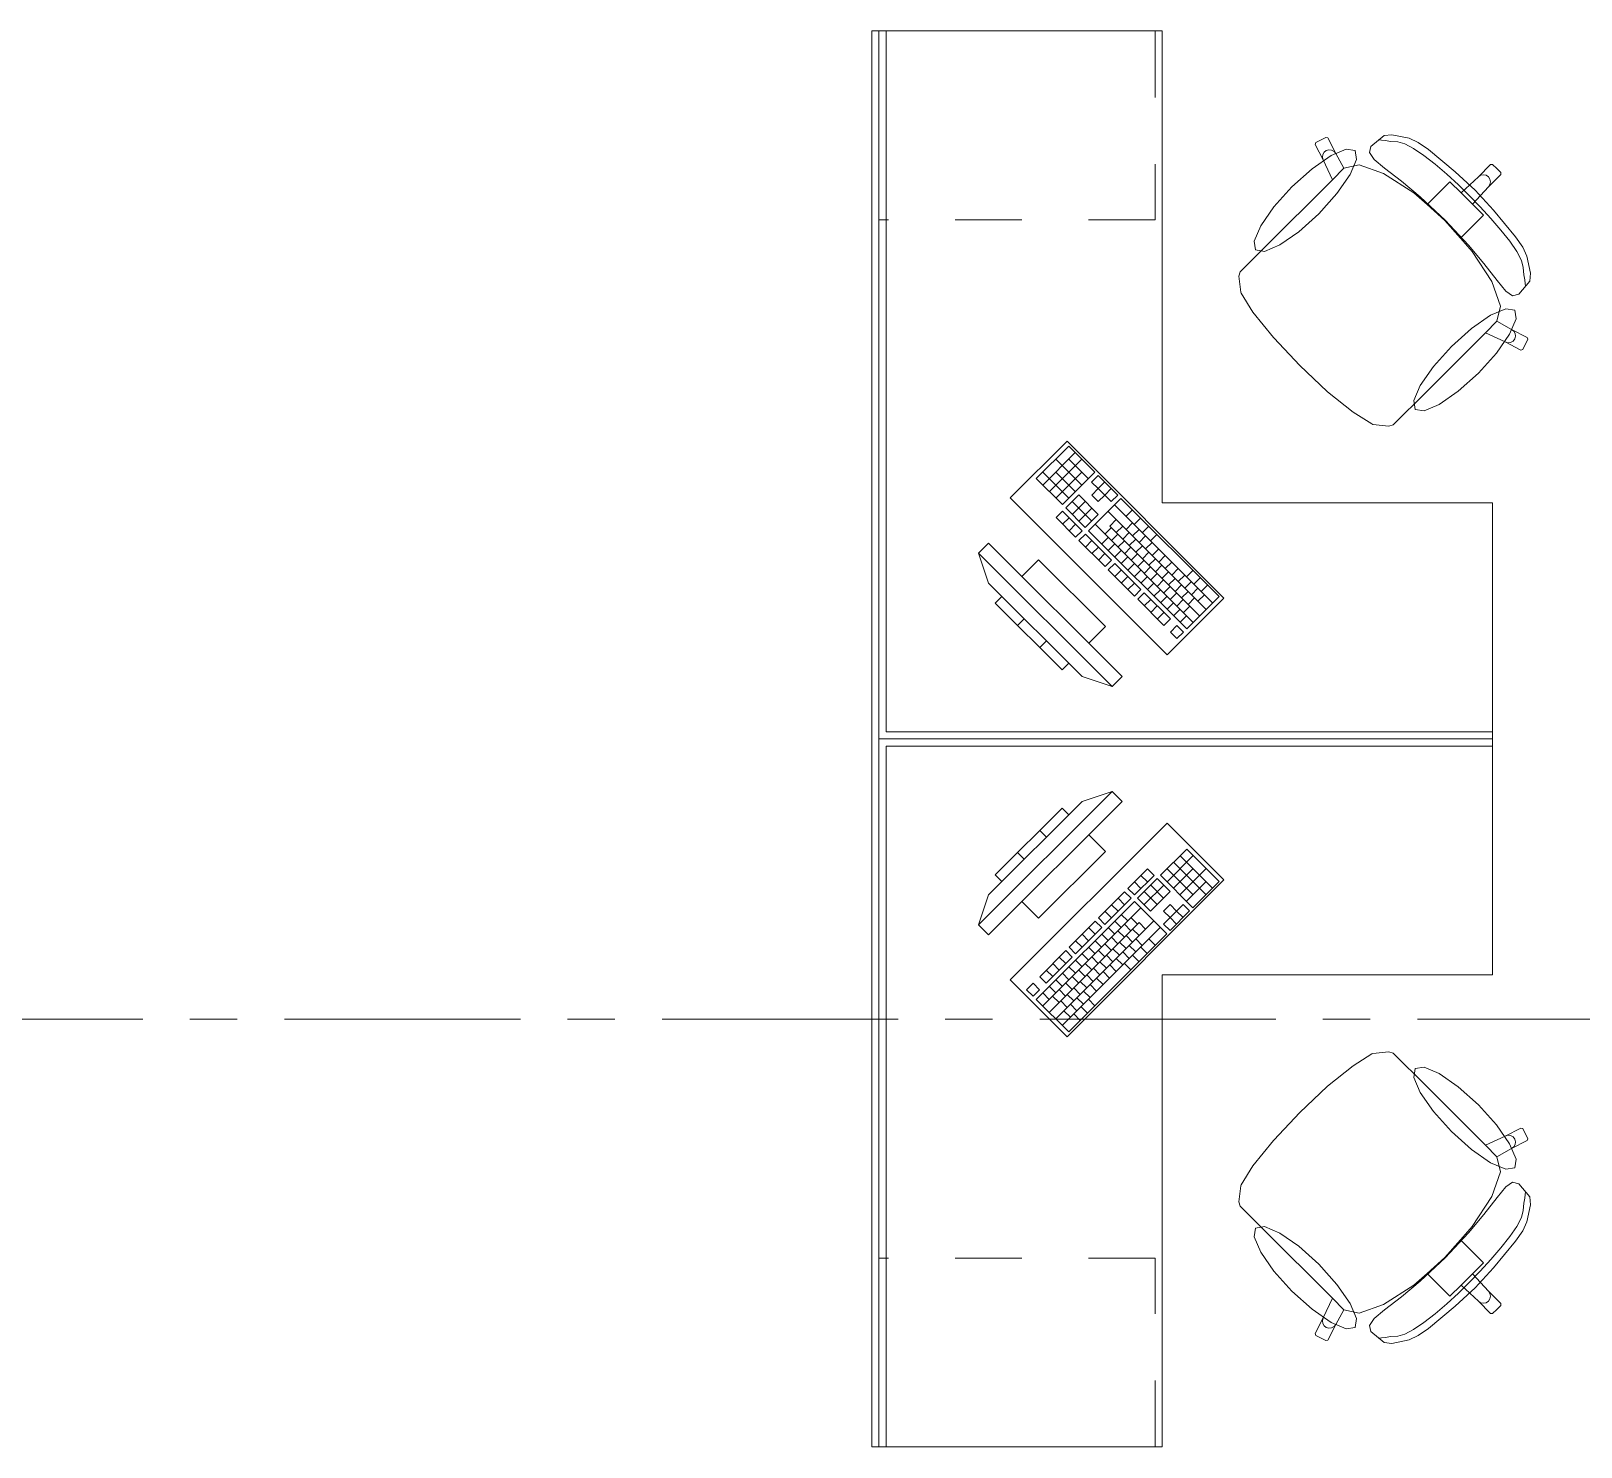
# Model space of a CAD drawing. Header units: inches. Extents: x -38 to 5698, y -33 to 92.
# Drawn here: x 119.03 to 122.313, y 33.5 to 36.5 of the extents above; entities that cross this region are included whole.
import ezdxf

# ---------------------------------------------------------------- set-up
doc = ezdxf.new("R2010")
doc.units = ezdxf.units.IN
doc.header["$MEASUREMENT"] = 0
doc.linetypes.add('Punto & Raya', pattern=[0.65, 0.5, -0.075, 0, -0.075])
doc.linetypes.add('Rayas', pattern=[0.282222, 0.141111, -0.141111])
doc.layers.add('Interior - Mobiliario', color=7, linetype='Continuous')
doc.layers.add('Marcador - Secciones', color=251, linetype='Continuous')

msp = doc.modelspace()

# ---------------------------------------------------------------- linework, layer by layer
at = {"layer": 'Interior - Mobiliario', "color": 175, "linetype": 'Continuous', "lineweight": 13}
for p, q in [((120.811, 36.5), (120.841, 36.5)), ((120.811, 35.015), (120.811, 36.5)), ((120.841, 36.5), (120.841, 35.015)), ((121.7501, 36.2598), (121.7514, 36.2638)), ((121.7671, 36.2267), (121.7501, 36.2598)), ((121.7514, 36.2638), (121.7728, 36.2746)), ((121.7728, 36.2746), (121.7768, 36.2733)), ((121.7736, 36.2468), (121.7792, 36.2484)), ((121.7768, 36.2733), (121.7938, 36.2402)), ((121.7792, 36.2484), (121.785, 36.2477)), ((121.8648, 36.2424), (121.8682, 36.2553)), ((121.8682, 36.2553), (121.896, 36.2785)), ((121.8908, 36.2688), (121.8863, 36.2696)), ((121.8988, 36.268), (121.8908, 36.2688)), ((121.896, 36.2785), (121.9128, 36.2803)), ((121.9096, 36.266), (121.8988, 36.268)), ((121.925, 36.2648), (121.9096, 36.266)), ((121.9128, 36.2803), (121.9489, 36.2726)), ((121.9397, 36.2609), (121.925, 36.2648)), ((121.9585, 36.251), (121.9397, 36.2609)), ((121.9489, 36.2726), (121.9682, 36.2636)), ((121.9804, 36.2361), (121.9585, 36.251)), ((121.9682, 36.2636), (121.9899, 36.2487)), ((121.9899, 36.2487), (122.0466, 36.2019)), ((121.7655, 36.2323), (121.7661, 36.2381)), ((121.7671, 36.2267), (121.7655, 36.2323)), ((121.7661, 36.2381), (121.769, 36.2432)), ((121.7867, 36.1849), (121.7671, 36.2267)), ((121.769, 36.2432), (121.7736, 36.2468)), ((121.785, 36.2477), (121.7902, 36.2448)), ((121.7902, 36.2448), (121.7938, 36.2402)), ((121.7938, 36.2402), (121.8111, 36.2092)), ((121.8111, 36.2092), (121.8431, 36.2166)), ((121.8431, 36.2166), (121.895, 36.1983)), ((121.8748, 36.228), (121.8648, 36.2424)), ((121.8971, 36.2094), (121.8748, 36.228)), ((122.0042, 36.2175), (121.9804, 36.2361)), ((122.0289, 36.1964), (122.0042, 36.2175)), ((122.0957, 36.191), (122.1218, 36.2171)), ((122.1218, 36.2171), (122.126, 36.2171)), ((122.126, 36.2171), (122.1346, 36.2086)), ((121.6388, 36.037), (121.7867, 36.1849)), ((121.8109, 36.2091), (121.7867, 36.1849)), ((121.8109, 36.2091), (121.8111, 36.2092)), ((121.895, 36.1983), (121.9589, 36.1569)), ((121.9332, 36.1815), (121.8971, 36.2094)), ((122.0536, 36.1738), (122.0289, 36.1964)), ((122.0466, 36.2019), (122.0888, 36.1628)), ((122.0592, 36.157), (122.0957, 36.191)), ((122.0957, 36.191), (122.1006, 36.1943)), ((122.1006, 36.1943), (122.1063, 36.1954)), ((122.1063, 36.1954), (122.1121, 36.1942)), ((122.1121, 36.1942), (122.1169, 36.1909)), ((122.1202, 36.186), (122.1169, 36.1909)), ((122.117, 36.1697), (122.1431, 36.1958)), ((122.1214, 36.1803), (122.1202, 36.186)), ((122.1431, 36.2), (122.1346, 36.2086)), ((122.1431, 36.1958), (122.1431, 36.2)), ((121.9726, 36.1488), (121.9332, 36.1815)), ((121.9589, 36.1569), (121.987, 36.1322)), ((121.987, 36.1322), (122.0144, 36.1595)), ((122.0144, 36.1595), (122.0355, 36.1807)), ((122.0355, 36.1807), (122.0592, 36.157)), ((122.077, 36.151), (122.0536, 36.1738)), ((122.0592, 36.157), (122.0711, 36.1451)), ((122.077, 36.151), (122.0998, 36.1276)), ((122.0831, 36.1332), (122.117, 36.1697)), ((122.1279, 36.1206), (122.0888, 36.1628)), ((122.117, 36.1697), (122.1203, 36.1745)), ((122.1203, 36.1745), (122.1214, 36.1803)), ((122.0253, 36.0993), (121.9726, 36.1488)), ((121.987, 36.1322), (122.0249, 36.0988)), ((122.0831, 36.1332), (122.0711, 36.1451)), ((122.1067, 36.1095), (122.0831, 36.1332)), ((122.0998, 36.1276), (122.1224, 36.1029)), ((122.1747, 36.0639), (122.1279, 36.1206)), ((122.0582, 36.061), (122.0249, 36.0988)), ((122.0253, 36.0993), (122.0748, 36.0465)), ((122.0582, 36.061), (122.0855, 36.0884)), ((122.0855, 36.0884), (122.1067, 36.1095)), ((122.1224, 36.1029), (122.1436, 36.0782)), ((122.0829, 36.0328), (122.0582, 36.061)), ((122.1436, 36.0782), (122.1621, 36.0544)), ((122.1621, 36.0544), (122.177, 36.0325)), ((122.1896, 36.0422), (122.1747, 36.0639)), ((121.6133, 36.0115), (121.6388, 36.037)), ((122.0748, 36.0465), (122.1075, 36.0072)), ((122.1243, 35.969), (122.0829, 36.0328)), ((122.177, 36.0325), (122.187, 36.0137)), ((122.1986, 36.0229), (122.1896, 36.0422)), ((122.2064, 35.9868), (122.1986, 36.0229)), ((121.5885, 35.9803), (121.5914, 35.9896)), ((121.5914, 35.9896), (121.6133, 36.0115)), ((122.1075, 36.0072), (122.1354, 35.9711)), ((122.187, 36.0137), (122.1909, 35.9989)), ((122.1909, 35.9989), (122.192, 35.9835)), ((122.2045, 35.97), (122.2064, 35.9868)), ((121.5925, 35.9464), (121.5885, 35.9803)), ((122.1426, 35.9171), (122.1243, 35.969)), ((122.1354, 35.9711), (122.154, 35.9488)), ((122.1813, 35.9422), (122.2045, 35.97)), ((122.192, 35.9835), (122.1941, 35.9728)), ((122.1941, 35.9728), (122.1948, 35.9647)), ((122.1948, 35.9647), (122.1956, 35.9602)), ((121.5934, 35.9442), (121.5925, 35.9464)), ((121.6183, 35.9042), (121.5934, 35.9442)), ((122.154, 35.9488), (122.1684, 35.9388)), ((122.1684, 35.9388), (122.1813, 35.9422)), ((121.6619, 35.8505), (121.6183, 35.9042)), ((122.1352, 35.8851), (122.1426, 35.9171)), ((121.9631, 35.7128), (122.1109, 35.8607)), ((122.1351, 35.8849), (122.1109, 35.8607)), ((122.1109, 35.8607), (122.1527, 35.8411)), ((122.1351, 35.8849), (122.1352, 35.8851)), ((122.1662, 35.8678), (122.1352, 35.8851)), ((122.1708, 35.8641), (122.1662, 35.8678)), ((122.1993, 35.8508), (122.1662, 35.8678)), ((122.1737, 35.859), (122.1708, 35.8641)), ((122.1744, 35.8532), (122.1737, 35.859)), ((121.6625, 35.8497), (121.6619, 35.8505)), ((121.7174, 35.7914), (121.6625, 35.8497)), ((122.1527, 35.8411), (122.1583, 35.8395)), ((122.1527, 35.8411), (122.1858, 35.8241)), ((122.1583, 35.8395), (122.1641, 35.8401)), ((122.1641, 35.8401), (122.1693, 35.843)), ((122.1693, 35.843), (122.1729, 35.8476)), ((122.1729, 35.8476), (122.1744, 35.8532)), ((122.1858, 35.8241), (122.1898, 35.8254)), ((122.1898, 35.8254), (122.2006, 35.8468)), ((122.2006, 35.8468), (122.1993, 35.8508)), ((121.7174, 35.7914), (121.7757, 35.7365)), ((121.7757, 35.7365), (121.7765, 35.7358)), ((121.7765, 35.7358), (121.8302, 35.6923)), ((121.8302, 35.6923), (121.8703, 35.6674)), ((121.9375, 35.6873), (121.9631, 35.7128)), ((121.8703, 35.6674), (121.8724, 35.6665)), ((121.8724, 35.6665), (121.9063, 35.6625)), ((121.9063, 35.6625), (121.9156, 35.6653)), ((121.9156, 35.6653), (121.9375, 35.6873)), ((121.2279, 35.6204), (121.1594, 35.5519)), ((121.2418, 35.6066), (121.1732, 35.538)), ((121.2556, 35.5927), (121.1871, 35.5242)), ((121.2559, 35.5376), (121.2005, 35.593)), ((121.2833, 35.565), (121.2279, 35.6204)), ((121.2696, 35.5513), (121.2281, 35.5929)), ((121.2285, 35.5102), (121.1731, 35.5656)), ((121.2422, 35.5239), (121.2007, 35.5654)), ((121.2558, 35.5652), (121.2009, 35.5103)), ((121.2148, 35.4965), (121.2833, 35.565)), ((121.1594, 35.5519), (121.2148, 35.4965)), ((121.2903, 35.5581), (121.2765, 35.5444)), ((121.2765, 35.5444), (121.2904, 35.5305)), ((121.2904, 35.5305), (121.2767, 35.5168)), ((121.3318, 35.5166), (121.2903, 35.5581)), ((121.3041, 35.5443), (121.2904, 35.5305)), ((121.3042, 35.5167), (121.2904, 35.5305)), ((121.318, 35.5304), (121.3042, 35.5167)), ((121.2491, 35.517), (121.2217, 35.4895)), ((121.2769, 35.4617), (121.2354, 35.5033)), ((121.263, 35.5031), (121.2355, 35.4757)), ((121.2907, 35.4754), (121.2491, 35.517)), ((121.3387, 35.5096), (121.2702, 35.4411)), ((121.2767, 35.5168), (121.2905, 35.503)), ((121.2905, 35.503), (121.3042, 35.5167)), ((121.3042, 35.5167), (121.3181, 35.5029)), ((121.3181, 35.5029), (121.3318, 35.5166)), ((121.5327, 35.2882), (121.325, 35.4959)), ((121.5464, 35.3019), (121.3387, 35.5096)), ((121.2148, 35.4827), (121.2011, 35.469)), ((121.2011, 35.469), (121.2427, 35.4274)), ((121.2564, 35.4411), (121.2148, 35.4827)), ((121.2287, 35.4688), (121.215, 35.4551)), ((121.2217, 35.4895), (121.2632, 35.448)), ((121.2768, 35.4893), (121.2494, 35.4618)), ((121.2632, 35.448), (121.2907, 35.4754)), ((121.519, 35.2745), (121.3113, 35.4822)), ((121.3286, 35.4649), (121.3149, 35.4512)), ((121.363, 35.4854), (121.3492, 35.4717)), ((121.3803, 35.4681), (121.3666, 35.4544)), ((121.2425, 35.455), (121.2288, 35.4413)), ((121.2427, 35.4274), (121.2564, 35.4411)), ((121.2633, 35.4342), (121.2496, 35.4205)), ((121.3187, 35.3788), (121.2633, 35.4342)), ((121.2702, 35.4411), (121.4779, 35.2334)), ((121.4916, 35.2471), (121.2839, 35.4548)), ((121.3184, 35.4477), (121.3046, 35.434)), ((121.5053, 35.2608), (121.3149, 35.4512)), ((121.3322, 35.4339), (121.3185, 35.4202)), ((121.3425, 35.4511), (121.3287, 35.4373)), ((121.3563, 35.4372), (121.3426, 35.4235)), ((121.3631, 35.4578), (121.3494, 35.4441)), ((121.3769, 35.444), (121.3632, 35.4303)), ((121.3908, 35.4302), (121.3771, 35.4164)), ((121.3976, 35.4508), (121.3839, 35.4371)), ((121.4149, 35.4335), (121.4012, 35.4198)), ((121.0583, 35.4151), (121.0371, 35.3939)), ((121.3411, 35.1323), (121.0583, 35.4151)), ((121.2496, 35.4205), (121.305, 35.3651)), ((121.2771, 35.4204), (121.2634, 35.4067)), ((121.291, 35.4065), (121.2773, 35.3928)), ((121.3116, 35.4271), (121.2979, 35.4134)), ((121.3254, 35.4132), (121.3117, 35.3995)), ((121.3393, 35.3994), (121.3255, 35.3857)), ((121.3461, 35.42), (121.3323, 35.4063)), ((121.3599, 35.4062), (121.3462, 35.3925)), ((121.3702, 35.4234), (121.3564, 35.4097)), ((121.384, 35.4095), (121.3703, 35.3958)), ((121.3978, 35.3957), (121.3841, 35.382)), ((121.4046, 35.4163), (121.3909, 35.4026)), ((121.4185, 35.4025), (121.4048, 35.3887)), ((121.0371, 35.3939), (121.3199, 35.1111)), ((121.0371, 35.3939), (121.0583, 35.3303)), ((121.1643, 35.3798), (121.129, 35.3444)), ((121.3058, 35.2383), (121.1643, 35.3798)), ((121.3048, 35.3927), (121.2911, 35.379)), ((121.305, 35.3651), (121.3187, 35.3788)), ((121.3256, 35.3719), (121.3119, 35.3582)), ((121.381, 35.3165), (121.3256, 35.3719)), ((121.3531, 35.3856), (121.3394, 35.3718)), ((121.367, 35.3717), (121.3532, 35.358)), ((121.3737, 35.3923), (121.36, 35.3786)), ((121.3876, 35.3785), (121.3739, 35.3648)), ((121.4014, 35.3646), (121.3877, 35.3509)), ((121.4117, 35.3818), (121.398, 35.3681)), ((121.4255, 35.368), (121.4118, 35.3543)), ((121.4323, 35.3886), (121.4186, 35.3749)), ((121.4462, 35.3748), (121.4325, 35.3611)), ((121.2563, 35.1323), (121.0583, 35.3303)), ((121.129, 35.3444), (121.2704, 35.203)), ((121.3119, 35.3582), (121.3673, 35.3028)), ((121.3395, 35.3581), (121.3258, 35.3443)), ((121.3533, 35.3442), (121.3396, 35.3305)), ((121.3672, 35.3304), (121.3534, 35.3166)), ((121.3808, 35.3579), (121.3671, 35.3441)), ((121.3947, 35.344), (121.3809, 35.3303)), ((121.4085, 35.3302), (121.3948, 35.3164)), ((121.4153, 35.3508), (121.4016, 35.3371)), ((121.4291, 35.337), (121.4154, 35.3232)), ((121.4394, 35.3541), (121.4257, 35.3404)), ((121.4532, 35.3403), (121.4395, 35.3266)), ((121.46, 35.3609), (121.4463, 35.3472)), ((121.4739, 35.3471), (121.4602, 35.3334)), ((121.4877, 35.3332), (121.474, 35.3195)), ((121.491, 35.3573), (121.4773, 35.3436)), ((121.5066, 35.3417), (121.4929, 35.328)), ((121.0866, 35.302), (121.0724, 35.2878)), ((121.228, 35.1606), (121.0866, 35.302)), ((121.3673, 35.3028), (121.381, 35.3165)), ((121.3879, 35.3096), (121.3742, 35.2959)), ((121.4433, 35.2542), (121.3879, 35.3096)), ((121.4223, 35.3163), (121.4086, 35.3026)), ((121.4362, 35.3025), (121.4225, 35.2888)), ((121.443, 35.3231), (121.4293, 35.3094)), ((121.4568, 35.3093), (121.4431, 35.2955)), ((121.4671, 35.3264), (121.4534, 35.3127)), ((121.4809, 35.3126), (121.4672, 35.2989)), ((121.4779, 35.2334), (121.5464, 35.3019)), ((121.4948, 35.2987), (121.4811, 35.285)), ((121.5016, 35.3194), (121.4879, 35.3057)), ((121.5154, 35.3055), (121.5017, 35.2918)), ((121.5222, 35.3262), (121.5085, 35.3125)), ((121.0724, 35.2878), (121.2138, 35.1464)), ((121.3742, 35.2959), (121.4296, 35.2405)), ((121.4018, 35.2957), (121.3881, 35.282)), ((121.4156, 35.2819), (121.4019, 35.2682)), ((121.4295, 35.268), (121.4158, 35.2543)), ((121.45, 35.2886), (121.4363, 35.2749)), ((121.4639, 35.2748), (121.4502, 35.2611)), ((121.4707, 35.2954), (121.457, 35.2817)), ((121.4845, 35.2816), (121.4708, 35.2678)), ((121.1337, 35.2548), (121.1196, 35.2407)), ((121.2704, 35.203), (121.3058, 35.2383)), ((121.4296, 35.2405), (121.4433, 35.2542)), ((121.4572, 35.2404), (121.4435, 35.2266)), ((121.471, 35.2265), (121.4572, 35.2404)), ((121.4777, 35.2609), (121.464, 35.2472)), ((121.1808, 35.2077), (121.1667, 35.1935)), ((121.4435, 35.2266), (121.4573, 35.2128)), ((121.4573, 35.2128), (121.471, 35.2265)), ((121.2138, 35.1464), (121.228, 35.1606)), ((121.3199, 35.1111), (121.2563, 35.1323)), ((121.3199, 35.1111), (121.3411, 35.1323)), ((120.811, 34.985), (120.811, 35.015)), ((120.841, 35.015), (122.126, 35.015)), ((122.126, 35.015), (122.126, 34.985)), ((120.811, 33.5), (120.811, 34.985)), ((120.841, 34.985), (120.841, 33.5)), ((122.126, 34.985), (120.841, 34.985)), ((121.3199, 34.8889), (121.0371, 34.606)), ((121.3199, 34.8889), (121.2563, 34.8677)), ((121.3411, 34.8677), (121.3199, 34.8889)), ((121.0583, 34.5848), (121.3411, 34.8677)), ((121.0583, 34.6697), (121.2563, 34.8677)), ((121.2138, 34.8535), (121.0724, 34.7121)), ((121.0866, 34.698), (121.228, 34.8394)), ((121.228, 34.8394), (121.2138, 34.8535)), ((121.1808, 34.7922), (121.1667, 34.8064)), ((121.2704, 34.7969), (121.129, 34.6555)), ((121.3058, 34.7616), (121.2704, 34.7969)), ((121.1337, 34.7451), (121.1196, 34.7592)), ((121.1643, 34.6202), (121.3058, 34.7616)), ((121.4779, 34.7666), (121.4225, 34.7112)), ((121.4362, 34.6975), (121.4916, 34.7528)), ((121.5187, 34.6703), (121.4502, 34.7389)), ((121.5326, 34.6841), (121.464, 34.7527)), ((121.5464, 34.698), (121.4779, 34.7666)), ((121.0724, 34.7121), (121.0866, 34.698)), ((121.395, 34.7248), (121.3534, 34.6833)), ((121.3672, 34.6696), (121.4087, 34.7111)), ((121.3949, 34.6973), (121.3811, 34.711)), ((121.4087, 34.7111), (121.395, 34.7248)), ((121.4225, 34.7112), (121.491, 34.6426)), ((121.4912, 34.6702), (121.4363, 34.725)), ((121.4499, 34.6837), (121.4915, 34.7253)), ((121.4636, 34.67), (121.519, 34.7254)), ((121.3465, 34.6763), (121.2911, 34.621)), ((121.3602, 34.6626), (121.3465, 34.6763)), ((121.3534, 34.6833), (121.3672, 34.6696)), ((121.381, 34.6834), (121.3673, 34.6971)), ((121.4156, 34.7042), (121.374, 34.6627)), ((121.3877, 34.649), (121.4293, 34.6905)), ((121.4153, 34.6491), (121.3879, 34.6766)), ((121.4014, 34.6353), (121.443, 34.6768)), ((121.4291, 34.663), (121.4017, 34.6904)), ((121.443, 34.6768), (121.4156, 34.7042)), ((121.4773, 34.6563), (121.5189, 34.6979)), ((121.491, 34.6426), (121.5464, 34.698)), ((121.0371, 34.606), (121.0583, 34.6697)), ((121.129, 34.6555), (121.1643, 34.6202)), ((121.3671, 34.6558), (121.1594, 34.4481)), ((121.1731, 34.4344), (121.3808, 34.6421)), ((121.3048, 34.6072), (121.3602, 34.6626)), ((121.3325, 34.6349), (121.3188, 34.6487)), ((121.3464, 34.6488), (121.3327, 34.6625)), ((121.4357, 34.5872), (121.3671, 34.6558)), ((121.374, 34.6627), (121.4014, 34.6353)), ((121.4429, 34.6493), (121.429, 34.6354)), ((121.4566, 34.6355), (121.4429, 34.6493)), ((121.4704, 34.6494), (121.4566, 34.6355)), ((121.4841, 34.6357), (121.4704, 34.6494)), ((121.1868, 34.4206), (121.3772, 34.611)), ((121.2005, 34.4069), (121.4082, 34.6146)), ((121.2842, 34.614), (121.2288, 34.5586)), ((121.2979, 34.6003), (121.2842, 34.614)), ((121.2911, 34.621), (121.3048, 34.6072)), ((121.3187, 34.6211), (121.305, 34.6348)), ((121.3393, 34.6005), (121.3255, 34.6142)), ((121.3531, 34.6144), (121.3394, 34.6281)), ((121.3599, 34.5937), (121.3462, 34.6074)), ((121.3737, 34.6076), (121.36, 34.6213)), ((121.3909, 34.5973), (121.3772, 34.611)), ((121.4427, 34.6217), (121.4289, 34.6078)), ((121.4289, 34.6078), (121.4426, 34.5941)), ((121.429, 34.6354), (121.4427, 34.6217)), ((121.4426, 34.5941), (121.4841, 34.6357)), ((121.4427, 34.6217), (121.4566, 34.6355)), ((121.4564, 34.608), (121.4427, 34.6217)), ((121.4703, 34.6218), (121.4566, 34.6355)), ((121.0371, 34.606), (121.0583, 34.5848)), ((121.2142, 34.3932), (121.4219, 34.6009)), ((121.2279, 34.3795), (121.4357, 34.5872)), ((121.2425, 34.5449), (121.2979, 34.6003)), ((121.2702, 34.5726), (121.2565, 34.5863)), ((121.2841, 34.5865), (121.2704, 34.6002)), ((121.3116, 34.5728), (121.2979, 34.5865)), ((121.3254, 34.5867), (121.3117, 34.6004)), ((121.3322, 34.566), (121.3185, 34.5798)), ((121.3461, 34.5799), (121.3323, 34.5936)), ((121.3632, 34.5696), (121.3495, 34.5833)), ((121.3771, 34.5835), (121.3634, 34.5972)), ((121.3839, 34.5628), (121.3702, 34.5766)), ((121.4114, 34.563), (121.3977, 34.5767)), ((121.2219, 34.5517), (121.1665, 34.4963)), ((121.2356, 34.538), (121.2219, 34.5517)), ((121.2288, 34.5586), (121.2425, 34.5449)), ((121.2564, 34.5588), (121.2427, 34.5725)), ((121.27, 34.5313), (121.2563, 34.545)), ((121.2839, 34.5451), (121.2702, 34.5588)), ((121.2977, 34.559), (121.284, 34.5727)), ((121.3045, 34.5383), (121.2908, 34.5521)), ((121.3184, 34.5522), (121.3046, 34.5659)), ((121.3217, 34.5281), (121.308, 34.5418)), ((121.3355, 34.5419), (121.3218, 34.5557)), ((121.3494, 34.5558), (121.3357, 34.5695)), ((121.3562, 34.5351), (121.3425, 34.5489)), ((121.37, 34.549), (121.3563, 34.5627)), ((121.3768, 34.5284), (121.3631, 34.5421)), ((121.3941, 34.5457), (121.3804, 34.5594)), ((121.1802, 34.4826), (121.2356, 34.538)), ((121.1941, 34.4965), (121.1804, 34.5102)), ((121.2079, 34.5103), (121.1942, 34.524)), ((121.2218, 34.5242), (121.208, 34.5379)), ((121.2423, 34.5036), (121.2286, 34.5173)), ((121.2562, 34.5174), (121.2425, 34.5312)), ((121.263, 34.4968), (121.2493, 34.5105)), ((121.2768, 34.5106), (121.2631, 34.5244)), ((121.2907, 34.5245), (121.2769, 34.5382)), ((121.294, 34.5004), (121.2803, 34.5141)), ((121.3078, 34.5142), (121.2941, 34.528)), ((121.3285, 34.5075), (121.3148, 34.5212)), ((121.3423, 34.5213), (121.3286, 34.535)), ((121.3595, 34.5111), (121.3458, 34.5248)), ((121.1527, 34.4825), (121.1388, 34.4686)), ((121.1664, 34.4688), (121.1527, 34.4825)), ((121.1665, 34.4963), (121.1802, 34.4826)), ((121.2008, 34.462), (121.1871, 34.4758)), ((121.2146, 34.4759), (121.2009, 34.4896)), ((121.2285, 34.4897), (121.2148, 34.5035)), ((121.2353, 34.4691), (121.2216, 34.4828)), ((121.2491, 34.483), (121.2354, 34.4967)), ((121.2663, 34.4727), (121.2526, 34.4864)), ((121.2801, 34.4865), (121.2664, 34.5003)), ((121.2869, 34.4659), (121.2732, 34.4796)), ((121.3008, 34.4798), (121.2871, 34.4935)), ((121.3146, 34.4936), (121.3009, 34.5073)), ((121.1388, 34.4686), (121.1525, 34.4549)), ((121.1525, 34.4549), (121.1664, 34.4688)), ((121.1594, 34.4481), (121.2279, 34.3795)), ((121.1869, 34.4482), (121.1732, 34.4619)), ((121.2076, 34.4414), (121.1939, 34.4551)), ((121.2214, 34.4553), (121.2077, 34.469)), ((121.2248, 34.4312), (121.211, 34.4449)), ((121.2386, 34.445), (121.2249, 34.4587)), ((121.2524, 34.4589), (121.2387, 34.4726)), ((121.2592, 34.4382), (121.2455, 34.4519)), ((121.2731, 34.4521), (121.2594, 34.4658)), ((121.2833, 34.4349), (121.2696, 34.4486)), ((121.2315, 34.4105), (121.2178, 34.4242)), ((121.2454, 34.4244), (121.2317, 34.4381)), ((121.2522, 34.4037), (121.2385, 34.4174)), ((121.2678, 34.4193), (121.254, 34.433)), ((121.8302, 34.3076), (121.8703, 34.3326)), ((121.8703, 34.3326), (121.8724, 34.3335)), ((121.8724, 34.3335), (121.9063, 34.3374)), ((121.9063, 34.3374), (121.9156, 34.3346)), ((121.9156, 34.3346), (121.9375, 34.3126)), ((121.9375, 34.3126), (121.9631, 34.2871)), ((121.7765, 34.2641), (121.8302, 34.3076)), ((121.9631, 34.2871), (122.1109, 34.1393)), ((121.7174, 34.2086), (121.7757, 34.2634)), ((121.7757, 34.2634), (121.7765, 34.2641)), ((121.7174, 34.2086), (121.6625, 34.1502)), ((121.6619, 34.1494), (121.6183, 34.0957)), ((121.6625, 34.1502), (121.6619, 34.1494)), ((122.1109, 34.1393), (122.1527, 34.1588)), ((122.1527, 34.1588), (122.1858, 34.1758)), ((122.1527, 34.1588), (122.1583, 34.1605)), ((122.1583, 34.1605), (122.1641, 34.1598)), ((122.1641, 34.1598), (122.1693, 34.157)), ((122.1993, 34.1491), (122.1662, 34.1321)), ((122.1693, 34.157), (122.1729, 34.1524)), ((122.1729, 34.1524), (122.1744, 34.1467)), ((122.1858, 34.1758), (122.1898, 34.1745)), ((122.1898, 34.1745), (122.2006, 34.1532)), ((122.2006, 34.1532), (122.1993, 34.1491)), ((122.1351, 34.115), (122.1109, 34.1393)), ((122.1351, 34.115), (122.1352, 34.1148)), ((122.1662, 34.1321), (122.1352, 34.1148)), ((122.1352, 34.1148), (122.1426, 34.0829)), ((122.1708, 34.1358), (122.1662, 34.1321)), ((122.1737, 34.1409), (122.1708, 34.1358)), ((122.1744, 34.1467), (122.1737, 34.1409)), ((121.6183, 34.0957), (121.5934, 34.0557)), ((122.1426, 34.0829), (122.1243, 34.0309)), ((121.5925, 34.0536), (121.5885, 34.0196)), ((121.5934, 34.0557), (121.5925, 34.0536)), ((122.1354, 34.0289), (122.154, 34.0511)), ((122.154, 34.0511), (122.1684, 34.0612)), ((122.1684, 34.0612), (122.1813, 34.0577)), ((122.1813, 34.0577), (122.2045, 34.0299)), ((121.5885, 34.0196), (121.5914, 34.0103)), ((122.1243, 34.0309), (122.0829, 33.9671)), ((122.1075, 33.9927), (122.1354, 34.0289)), ((122.1909, 34.001), (122.192, 34.0164)), ((122.192, 34.0164), (122.1941, 34.0271)), ((122.1941, 34.0271), (122.1948, 34.0352)), ((122.1948, 34.0352), (122.1956, 34.0397)), ((122.2045, 34.0299), (122.2064, 34.0131)), ((121.5914, 34.0103), (121.6133, 33.9884)), ((121.6133, 33.9884), (121.6388, 33.9629)), ((122.0748, 33.9534), (122.1075, 33.9927)), ((122.177, 33.9674), (122.187, 33.9862)), ((122.187, 33.9862), (122.1909, 34.001)), ((122.2064, 34.0131), (122.1986, 33.977)), ((121.6388, 33.9629), (121.7867, 33.815)), ((122.0253, 33.9006), (122.0748, 33.9534)), ((122.0829, 33.9671), (122.0582, 33.9389)), ((122.1621, 33.9456), (122.177, 33.9674)), ((122.1896, 33.9578), (122.1747, 33.9361)), ((122.1986, 33.977), (122.1896, 33.9578)), ((122.0582, 33.9389), (122.0249, 33.9011)), ((122.0582, 33.9389), (122.0855, 33.9116)), ((122.1224, 33.897), (122.1436, 33.9217)), ((122.1747, 33.9361), (122.1279, 33.8794)), ((122.1436, 33.9217), (122.1621, 33.9456)), ((122.0253, 33.9006), (121.9726, 33.8511)), ((121.987, 33.8678), (122.0249, 33.9011)), ((122.1067, 33.8904), (122.0831, 33.8668)), ((122.0855, 33.9116), (122.1067, 33.8904)), ((122.0998, 33.8724), (122.1224, 33.897)), ((121.9589, 33.843), (121.987, 33.8678)), ((121.987, 33.8678), (122.0144, 33.8404)), ((122.0592, 33.8429), (122.0711, 33.8548)), ((122.0831, 33.8668), (122.0711, 33.8548)), ((122.077, 33.8489), (122.0998, 33.8724)), ((122.0831, 33.8668), (122.117, 33.8302)), ((122.1279, 33.8794), (122.0888, 33.8372)), ((121.895, 33.8016), (121.9589, 33.843)), ((121.9332, 33.8184), (121.8971, 33.7905)), ((121.9726, 33.8511), (121.9332, 33.8184)), ((122.0144, 33.8404), (122.0355, 33.8192)), ((122.0536, 33.8261), (122.0289, 33.8035)), ((122.0355, 33.8192), (122.0592, 33.8429)), ((122.0466, 33.798), (122.0888, 33.8372)), ((122.077, 33.8489), (122.0536, 33.8261)), ((122.0592, 33.8429), (122.0957, 33.8089)), ((122.117, 33.8302), (122.1203, 33.8254)), ((122.117, 33.8302), (122.1431, 33.8042)), ((122.1214, 33.8196), (122.1202, 33.8139)), ((122.1203, 33.8254), (122.1214, 33.8196)), ((121.7867, 33.815), (121.7671, 33.7733)), ((121.8109, 33.7908), (121.7867, 33.815)), ((121.7938, 33.7597), (121.8111, 33.7907)), ((121.8109, 33.7908), (121.8111, 33.7907)), ((121.8111, 33.7907), (121.8431, 33.7833)), ((121.8431, 33.7833), (121.895, 33.8016)), ((121.8971, 33.7905), (121.8748, 33.7719)), ((121.9899, 33.7512), (122.0466, 33.798)), ((122.0289, 33.8035), (122.0042, 33.7824)), ((122.0957, 33.8089), (122.1006, 33.8057)), ((122.0957, 33.8089), (122.1218, 33.7828)), ((122.1006, 33.8057), (122.1063, 33.8045)), ((122.1063, 33.8045), (122.1121, 33.8057)), ((122.1121, 33.8057), (122.1169, 33.809)), ((122.1202, 33.8139), (122.1169, 33.809)), ((122.126, 33.7828), (122.1346, 33.7914)), ((122.1431, 33.7999), (122.1346, 33.7914)), ((122.1431, 33.8042), (122.1431, 33.7999)), ((121.7671, 33.7733), (121.7501, 33.7402)), ((121.7671, 33.7733), (121.7655, 33.7676)), ((121.7655, 33.7676), (121.7661, 33.7618)), ((121.7661, 33.7618), (121.769, 33.7567)), ((121.769, 33.7567), (121.7736, 33.7531)), ((121.7736, 33.7531), (121.7792, 33.7515)), ((121.7768, 33.7266), (121.7938, 33.7597)), ((121.785, 33.7522), (121.7902, 33.7551)), ((121.7902, 33.7551), (121.7938, 33.7597)), ((121.8748, 33.7719), (121.8648, 33.7576)), ((121.8648, 33.7576), (121.8682, 33.7446)), ((121.9804, 33.7638), (121.9585, 33.7489)), ((122.0042, 33.7824), (121.9804, 33.7638)), ((122.1218, 33.7828), (122.126, 33.7828)), ((121.7501, 33.7402), (121.7514, 33.7361)), ((121.7514, 33.7361), (121.7728, 33.7253)), ((121.7728, 33.7253), (121.7768, 33.7266)), ((121.7792, 33.7515), (121.785, 33.7522)), ((121.8682, 33.7446), (121.896, 33.7215)), ((121.8908, 33.7311), (121.8863, 33.7303)), ((121.8988, 33.7319), (121.8908, 33.7311)), ((121.896, 33.7215), (121.9128, 33.7196)), ((121.9096, 33.7339), (121.8988, 33.7319)), ((121.925, 33.7351), (121.9096, 33.7339)), ((121.9128, 33.7196), (121.9489, 33.7273)), ((121.9397, 33.739), (121.925, 33.7351)), ((121.9585, 33.7489), (121.9397, 33.739)), ((121.9489, 33.7273), (121.9682, 33.7363)), ((121.9682, 33.7363), (121.9899, 33.7512)), ((120.841, 33.5), (120.811, 33.5))]:
    msp.add_line(p, q, dxfattribs=at)
at = {"layer": 'Interior - Mobiliario', "color": 175, "linetype": 'Rayas', "lineweight": 13}
for p, q in [((121.411, 36.5), (121.411, 36.1)), ((121.411, 36.1), (120.826, 36.1)), ((121.411, 33.9), (120.826, 33.9)), ((121.411, 33.5), (121.411, 33.9))]:
    msp.add_line(p, q, dxfattribs=at)
at = {"layer": 'Interior - Mobiliario', "color": 175, "linetype": 'Continuous', "lineweight": 13, "flags": 128}
for points in [[(120.826, 35), (120.826, 36.5), (121.426, 36.5), (121.426, 35.5), (122.126, 35.5), (122.126, 35)], [(121.7009, 36.1698), (121.7434, 36.208), (121.7837, 36.236), (121.8158, 36.2496), (121.8347, 36.2467), (121.8376, 36.2278), (121.824, 36.1957), (121.796, 36.1554), (121.7578, 36.1129), (121.7153, 36.0747), (121.675, 36.0467), (121.6429, 36.0331), (121.624, 36.036), (121.6211, 36.0549), (121.6347, 36.087), (121.6627, 36.1273)], [(122.0958, 35.7749), (122.134, 35.8174), (122.162, 35.8577), (122.1756, 35.8898), (122.1727, 35.9087), (122.1538, 35.9116), (122.1217, 35.898), (122.0814, 35.87), (122.0389, 35.8318), (122.0007, 35.7893), (121.9727, 35.749), (121.9591, 35.7169), (121.962, 35.698), (121.9809, 35.6951), (122.013, 35.7087), (122.0533, 35.7367)], [(121.4366, 35.1782), (121.5568, 35.2984), (121.2245, 35.6308), (121.1042, 35.5106)], [(120.826, 35), (120.826, 33.5), (121.426, 33.5), (121.426, 34.5), (122.126, 34.5), (122.126, 35)], [(121.1042, 34.4894), (121.2245, 34.3691), (121.5568, 34.7015), (121.4366, 34.8217)], [(122.0958, 34.225), (122.134, 34.1826), (122.162, 34.1422), (122.1756, 34.1101), (122.1727, 34.0912), (122.1538, 34.0883), (122.1217, 34.102), (122.0814, 34.13), (122.0389, 34.1681), (122.0007, 34.2106), (121.9727, 34.251), (121.9591, 34.283), (121.962, 34.3019), (121.9809, 34.3048), (122.013, 34.2912), (122.0533, 34.2632)], [(121.7009, 33.8301), (121.7434, 33.792), (121.7837, 33.7639), (121.8158, 33.7503), (121.8347, 33.7532), (121.8376, 33.7721), (121.824, 33.8042), (121.796, 33.8446), (121.7578, 33.887), (121.7153, 33.9252), (121.675, 33.9532), (121.6429, 33.9668), (121.624, 33.9639), (121.6211, 33.945), (121.6347, 33.913), (121.6627, 33.8726)]]:
    msp.add_lwpolyline(points, close=True, dxfattribs=at)
at = {"layer": 'Marcador - Secciones', "color": 251, "linetype": 'Punto & Raya', "lineweight": 13}
msp.add_line((97.1666, 34.4067), (148.4403, 34.4067), dxfattribs=at)

doc.saveas('drawing.dxf')
